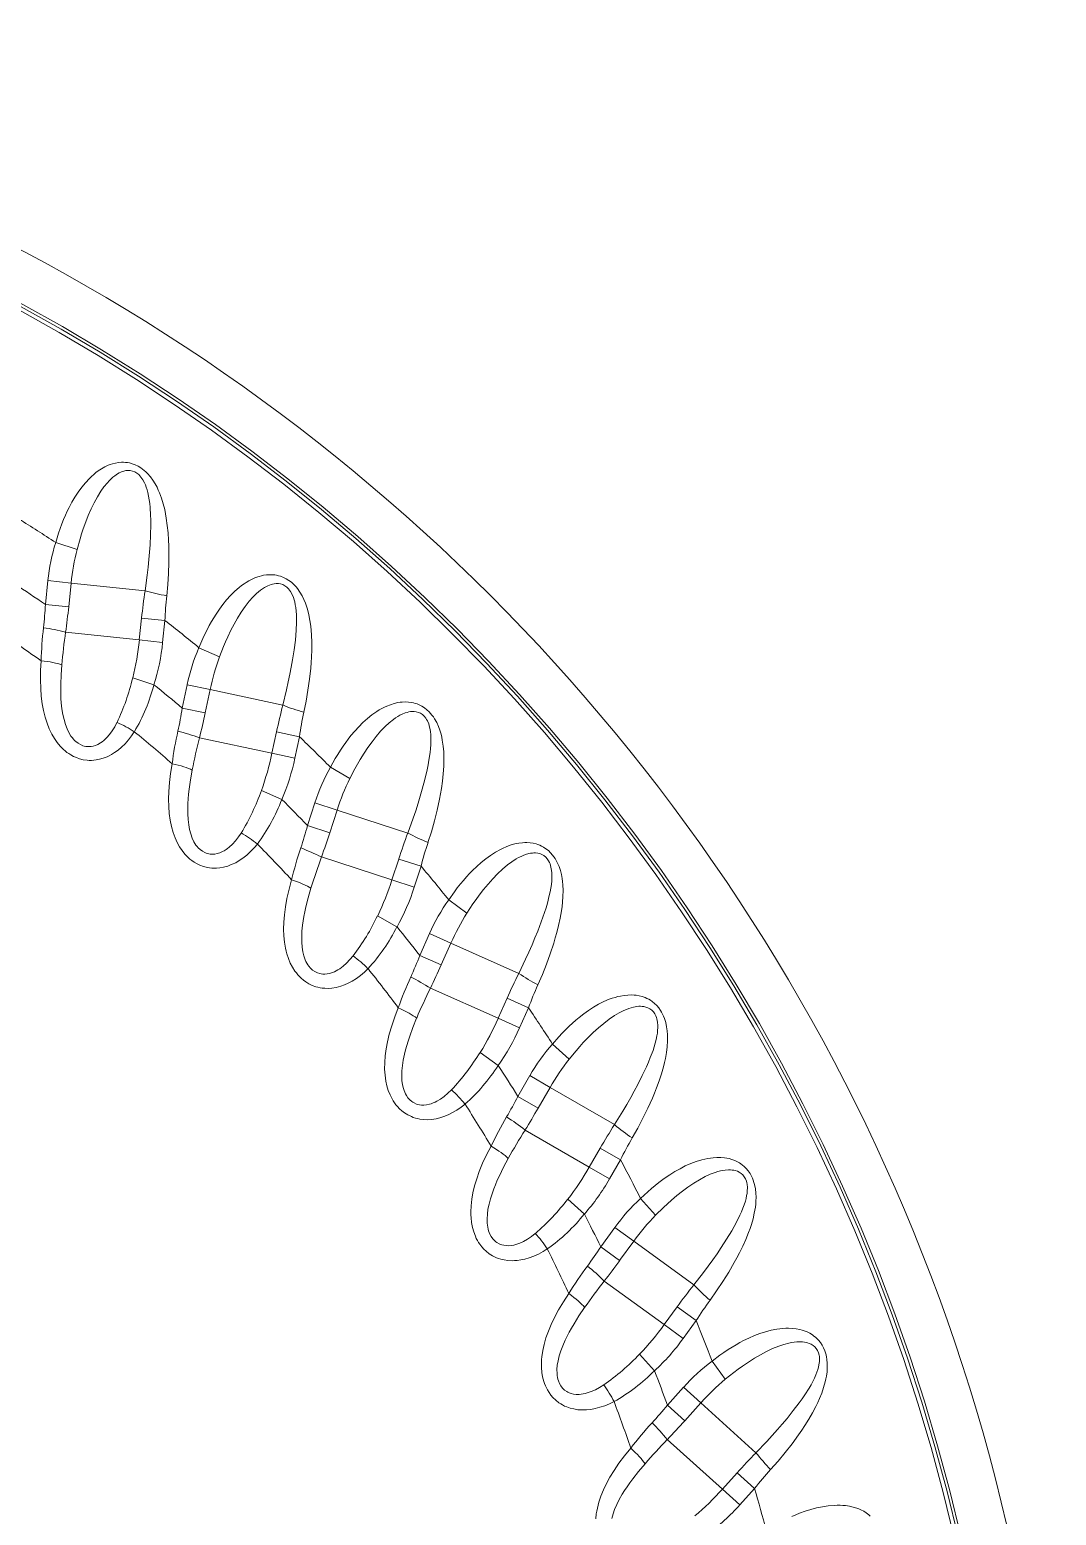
# Model space of a CAD drawing. Extents: x 407 to 920, y -71 to 445.
# Drawn here: x 822.27 to 840.23, y 187.31 to 213.3 of the extents above; entities that cross this region are included whole.
import ezdxf

# ---------------------------------------------------------------- set-up
doc = ezdxf.new("R2010")
doc.units = 0
doc.header["$LTSCALE"] = 7
doc.header["$MEASUREMENT"] = 0
doc.layers.add('8', color=250, linetype='CONTINUOUS', lineweight=15)

msp = doc.modelspace()

# ---------------------------------------------------------------- linework, layer by layer
at = {"layer": '8', "ltscale": 0.009814}
for p, q in [((822.727, 204.326), (823.1, 204.204)), ((825.233, 202.486), (825.592, 202.326)), ((827.533, 200.395), (827.873, 200.198)), ((829.602, 198.074), (829.92, 197.844)), ((831.417, 195.551), (831.709, 195.288)), ((832.958, 192.851), (833.221, 192.559))]:
    msp.add_line(p, q, dxfattribs=at)
at = {"layer": '8', "ltscale": 0.010462}
for p, q in [((822.546, 203.244), (822.59, 203.66)), ((822.954, 203.201), (822.998, 203.617)), ((825.341, 201.344), (825.428, 201.754)), ((827.131, 199.375), (827.261, 199.773)), ((829.096, 197.102), (829.266, 197.484)), ((831.167, 194.431), (831.376, 194.794)), ((832.261, 192.005), (832.507, 192.343)), ((833.427, 189.236), (833.707, 189.547)), ((833.731, 188.962), (834.011, 189.273))]:
    msp.add_line(p, q, dxfattribs=at)
at = {"layer": '8', "ltscale": 0.010249}
for p, q in [((822.59, 203.66), (822.998, 203.617)), ((822.546, 203.244), (822.954, 203.201)), ((824.637, 202.961), (824.23, 203.004)), ((824.597, 202.579), (824.189, 202.621)), ((825.027, 201.839), (825.428, 201.754)), ((824.94, 201.43), (825.341, 201.344)), ((826.99, 200.929), (826.589, 201.014)), ((826.91, 200.553), (826.509, 200.638)), ((827.261, 199.773), (827.65, 199.646)), ((827.131, 199.375), (827.521, 199.248)), ((829.118, 198.663), (828.728, 198.789)), ((828.999, 198.297), (828.609, 198.424)), ((829.266, 197.484), (829.64, 197.317)), ((830.997, 196.186), (830.623, 196.353)), ((830.841, 195.835), (830.466, 196.002)), ((831.021, 194.999), (831.376, 194.794)), ((830.812, 194.636), (831.167, 194.431)), ((832.507, 192.343), (832.838, 192.102)), ((832.261, 192.005), (832.592, 191.764)), ((833.93, 190.714), (833.598, 190.955)), ((833.427, 189.236), (833.731, 188.962)), ((834.952, 187.778), (834.647, 188.052)), ((834.695, 187.492), (834.39, 187.766))]:
    msp.add_line(p, q, dxfattribs=at)
at = {"layer": '8', "ltscale": 0.032487}
for p, q in [((824.29, 203.482), (822.998, 203.617)), ((826.699, 201.483), (825.428, 201.754)), ((828.886, 199.244), (827.65, 199.646)), ((830.828, 196.789), (829.64, 197.317)), ((832.501, 194.144), (831.376, 194.794))]:
    msp.add_line(p, q, dxfattribs=at)
at = {"layer": '8', "ltscale": 0.009608}
for p, q in [((824.23, 203.004), (824.189, 202.621)), ((826.99, 200.929), (826.91, 200.553)), ((828.728, 198.789), (828.609, 198.424)), ((829.118, 198.663), (828.999, 198.297)), ((832.252, 193.732), (832.06, 193.399)), ((833.93, 190.714), (833.704, 190.403))]:
    msp.add_line(p, q, dxfattribs=at)
at = {"layer": '8', "ltscale": 0.032425}
for p, q in [((824.189, 202.621), (822.9, 202.757)), ((828.609, 198.424), (827.376, 198.825)), ((830.466, 196.002), (829.281, 196.529)), ((832.06, 193.399), (830.937, 194.047)), ((833.373, 190.644), (832.323, 191.406)), ((834.39, 187.766), (833.426, 188.634))]:
    msp.add_line(p, q, dxfattribs=at)
at = {"layer": '8', "ltscale": 0.009607}
for p, q in [((824.637, 202.961), (824.597, 202.579)), ((826.589, 201.014), (826.509, 200.638)), ((830.623, 196.353), (830.466, 196.002)), ((830.997, 196.186), (830.841, 195.835)), ((832.607, 193.527), (832.415, 193.194)), ((833.598, 190.955), (833.373, 190.644)), ((834.647, 188.052), (834.39, 187.766)), ((834.952, 187.778), (834.695, 187.492))]:
    msp.add_line(p, q, dxfattribs=at)
at = {"layer": '8', "ltscale": 0.009748}
for p, q in [((824.446, 201.837), (824.075, 201.957)), ((826.682, 199.832), (826.326, 199.989)), ((828.697, 197.603), (828.359, 197.797)), ((830.468, 195.177), (830.152, 195.405)), ((831.975, 192.578), (831.685, 192.838)), ((833.203, 189.836), (832.941, 190.126))]:
    msp.add_line(p, q, dxfattribs=at)
at = {"layer": '8', "ltscale": 0.010461}
for p, q in [((824.94, 201.43), (825.027, 201.839)), ((827.521, 199.248), (827.65, 199.646)), ((829.47, 196.935), (829.64, 197.317)), ((830.812, 194.636), (831.021, 194.999)), ((832.592, 191.764), (832.838, 192.102))]:
    msp.add_line(p, q, dxfattribs=at)
at = {"layer": '8', "ltscale": 0.032426}
msp.add_line((826.509, 200.638), (825.241, 200.908), dxfattribs=at)
at = {"layer": '8', "ltscale": 0.01025}
for p, q in [((829.096, 197.102), (829.47, 196.935)), ((832.607, 193.527), (832.252, 193.732)), ((832.415, 193.194), (832.06, 193.399)), ((833.704, 190.403), (833.373, 190.644)), ((833.707, 189.547), (834.011, 189.273))]:
    msp.add_line(p, q, dxfattribs=at)
at = {"layer": '8', "ltscale": 0.032486}
for p, q in [((833.89, 191.339), (832.838, 192.102)), ((834.977, 188.403), (834.011, 189.273))]:
    msp.add_line(p, q, dxfattribs=at)
at = {"layer": '8', "ltscale": 0.009813}
msp.add_line((834.209, 190.005), (834.439, 189.687), dxfattribs=at)
at = {"layer": '8'}
for points in [[(824.67, 203.393), (824.688, 203.59), (824.701, 203.785), (824.708, 203.979), (824.708, 204.173), (824.706, 204.27), (824.702, 204.366), (824.693, 204.495), (824.679, 204.624), (824.661, 204.753), (824.648, 204.828), (824.633, 204.902), (824.608, 205.001), (824.579, 205.099), (824.543, 205.195), (824.522, 205.244), (824.499, 205.292), (824.465, 205.355), (824.427, 205.417), (824.383, 205.476), (824.333, 205.533), (824.304, 205.561), (824.275, 205.588), (824.245, 205.611), (824.214, 205.633), (824.167, 205.661), (824.118, 205.684), (824.067, 205.703), (824.016, 205.717), (823.981, 205.723), (823.947, 205.727), (823.912, 205.729), (823.878, 205.729), (823.824, 205.724), (823.771, 205.715), (823.719, 205.702), (823.682, 205.69), (823.645, 205.676), (823.584, 205.647), (823.526, 205.614), (823.47, 205.577), (823.431, 205.548), (823.394, 205.518), (823.354, 205.483), (823.316, 205.446), (823.247, 205.371), (823.181, 205.292), (823.121, 205.209), (823.064, 205.122), (823.011, 205.032), (822.962, 204.94), (822.929, 204.873), (822.898, 204.805), (822.866, 204.729), (822.835, 204.653), (822.805, 204.572), (822.777, 204.49), (822.727, 204.326)], [(824.29, 203.482), (824.327, 203.753), (824.343, 203.892), (824.357, 204.03), (824.368, 204.158), (824.378, 204.286), (824.386, 204.46), (824.39, 204.634), (824.389, 204.72), (824.387, 204.805), (824.378, 204.941), (824.371, 205.007), (824.363, 205.073), (824.351, 205.138), (824.337, 205.202), (824.324, 205.249), (824.31, 205.296), (824.295, 205.334), (824.279, 205.372), (824.251, 205.424), (824.217, 205.471), (824.199, 205.493), (824.179, 205.513), (824.146, 205.54), (824.11, 205.561), (824.071, 205.576), (824.032, 205.585), (823.993, 205.587), (823.955, 205.583), (823.917, 205.575), (823.892, 205.567), (823.867, 205.558), (823.838, 205.544), (823.809, 205.527), (823.759, 205.493), (823.726, 205.468), (823.695, 205.44), (823.662, 205.407), (823.63, 205.372), (823.571, 205.3), (823.517, 205.224), (823.455, 205.125), (823.398, 205.021), (823.345, 204.913), (823.296, 204.801), (823.251, 204.686), (823.209, 204.568), (823.179, 204.479), (823.152, 204.388), (823.1, 204.204)], [(827.067, 201.356), (827.107, 201.549), (827.14, 201.742), (827.167, 201.935), (827.187, 202.127), (827.195, 202.224), (827.201, 202.32), (827.206, 202.449), (827.206, 202.579), (827.201, 202.709), (827.196, 202.785), (827.188, 202.86), (827.175, 202.961), (827.155, 203.061), (827.13, 203.161), (827.114, 203.212), (827.097, 203.262), (827.069, 203.329), (827.037, 203.394), (827, 203.457), (826.956, 203.52), (826.931, 203.55), (826.904, 203.579), (826.877, 203.606), (826.849, 203.631), (826.805, 203.663), (826.758, 203.692), (826.71, 203.716), (826.66, 203.735), (826.627, 203.745), (826.592, 203.752), (826.558, 203.758), (826.524, 203.761), (826.47, 203.763), (826.417, 203.759), (826.364, 203.752), (826.325, 203.743), (826.287, 203.733), (826.224, 203.711), (826.162, 203.684), (826.103, 203.653), (826.061, 203.629), (826.021, 203.602), (825.978, 203.571), (825.936, 203.539), (825.859, 203.472), (825.786, 203.4), (825.717, 203.323), (825.651, 203.243), (825.59, 203.159), (825.531, 203.073), (825.491, 203.009), (825.453, 202.945), (825.413, 202.873), (825.375, 202.8), (825.337, 202.723), (825.3, 202.645), (825.233, 202.486)], [(826.699, 201.483), (826.765, 201.749), (826.795, 201.886), (826.824, 202.021), (826.848, 202.148), (826.87, 202.274), (826.897, 202.447), (826.919, 202.619), (826.928, 202.704), (826.934, 202.79), (826.94, 202.925), (826.94, 202.992), (826.938, 203.059), (826.933, 203.124), (826.926, 203.189), (826.918, 203.238), (826.908, 203.286), (826.898, 203.325), (826.885, 203.364), (826.863, 203.419), (826.835, 203.47), (826.819, 203.493), (826.801, 203.515), (826.771, 203.545), (826.737, 203.57), (826.701, 203.589), (826.662, 203.602), (826.624, 203.608), (826.586, 203.609), (826.547, 203.605), (826.521, 203.599), (826.495, 203.592), (826.465, 203.581), (826.435, 203.568), (826.381, 203.54), (826.346, 203.517), (826.312, 203.493), (826.276, 203.464), (826.24, 203.432), (826.175, 203.367), (826.112, 203.297), (826.041, 203.205), (825.973, 203.107), (825.909, 203.005), (825.849, 202.899), (825.792, 202.79), (825.738, 202.677), (825.699, 202.591), (825.662, 202.504), (825.592, 202.326)], [(824.102, 201.016), (824.053, 200.944), (823.998, 200.873), (823.939, 200.806), (823.877, 200.745), (823.817, 200.694), (823.758, 200.652), (823.703, 200.617), (823.663, 200.596), (823.626, 200.578), (823.556, 200.551), (823.492, 200.533), (823.433, 200.522), (823.392, 200.517), (823.352, 200.514), (823.314, 200.514), (823.277, 200.517), (823.207, 200.526), (823.142, 200.543), (823.088, 200.562), (823.038, 200.584), (822.99, 200.61), (822.956, 200.632), (822.924, 200.655), (822.892, 200.68), (822.861, 200.707), (822.804, 200.764), (822.752, 200.828), (822.704, 200.897), (822.66, 200.972), (822.637, 201.017), (822.615, 201.065), (822.576, 201.164), (822.542, 201.271), (822.514, 201.385), (822.491, 201.506), (822.475, 201.635), (822.464, 201.77), (822.459, 201.924), (822.462, 202.086), (822.472, 202.257)], [(823.799, 201.178), (823.76, 201.104), (823.715, 201.032), (823.667, 200.966), (823.619, 200.912), (823.593, 200.886), (823.567, 200.863), (823.538, 200.84), (823.51, 200.821), (823.464, 200.794), (823.421, 200.776), (823.382, 200.764), (823.346, 200.758), (823.321, 200.755), (823.297, 200.755), (823.251, 200.759), (823.226, 200.764), (823.202, 200.771), (823.158, 200.79), (823.118, 200.814), (823.08, 200.843), (823.057, 200.864), (823.036, 200.887), (823.014, 200.913), (822.994, 200.941), (822.958, 201.001), (822.925, 201.069), (822.896, 201.145), (822.872, 201.227), (822.852, 201.317), (822.836, 201.415), (822.825, 201.521), (822.819, 201.596), (822.816, 201.674), (822.814, 201.758), (822.814, 201.845), (822.82, 202.009), (822.833, 202.185)], [(829.239, 199.079), (829.299, 199.267), (829.352, 199.456), (829.399, 199.644), (829.439, 199.834), (829.457, 199.929), (829.473, 200.024), (829.491, 200.152), (829.505, 200.281), (829.514, 200.411), (829.517, 200.486), (829.517, 200.562), (829.514, 200.664), (829.505, 200.766), (829.49, 200.868), (829.48, 200.92), (829.468, 200.972), (829.447, 201.041), (829.422, 201.109), (829.392, 201.176), (829.355, 201.242), (829.333, 201.275), (829.309, 201.307), (829.285, 201.337), (829.259, 201.364), (829.219, 201.401), (829.176, 201.435), (829.131, 201.463), (829.083, 201.487), (829.051, 201.501), (829.017, 201.512), (828.984, 201.521), (828.95, 201.528), (828.897, 201.535), (828.843, 201.537), (828.79, 201.535), (828.751, 201.531), (828.712, 201.525), (828.646, 201.51), (828.583, 201.489), (828.52, 201.465), (828.476, 201.444), (828.433, 201.422), (828.387, 201.396), (828.342, 201.368), (828.259, 201.31), (828.179, 201.246), (828.102, 201.177), (828.028, 201.104), (827.958, 201.027), (827.891, 200.947), (827.845, 200.888), (827.8, 200.828), (827.753, 200.761), (827.707, 200.692), (827.661, 200.619), (827.617, 200.545), (827.533, 200.395)], [(828.886, 199.244), (828.979, 199.502), (829.024, 199.634), (829.066, 199.766), (829.104, 199.89), (829.139, 200.012), (829.184, 200.182), (829.224, 200.351), (829.241, 200.435), (829.256, 200.519), (829.276, 200.653), (829.283, 200.72), (829.288, 200.786), (829.291, 200.852), (829.29, 200.917), (829.288, 200.966), (829.283, 201.015), (829.277, 201.055), (829.268, 201.096), (829.252, 201.152), (829.229, 201.206), (829.216, 201.231), (829.2, 201.254), (829.173, 201.287), (829.143, 201.316), (829.108, 201.338), (829.071, 201.355), (829.034, 201.365), (828.996, 201.37), (828.957, 201.37), (828.931, 201.367), (828.904, 201.363), (828.873, 201.355), (828.841, 201.345), (828.785, 201.323), (828.748, 201.304), (828.712, 201.283), (828.672, 201.258), (828.634, 201.231), (828.562, 201.173), (828.492, 201.109), (828.411, 201.025), (828.334, 200.935), (828.26, 200.84), (828.189, 200.741), (828.12, 200.638), (828.055, 200.532), (828.008, 200.451), (827.961, 200.368), (827.873, 200.198)], [(826.254, 199.051), (826.198, 198.984), (826.136, 198.919), (826.07, 198.859), (826.003, 198.805), (825.937, 198.761), (825.875, 198.725), (825.816, 198.696), (825.774, 198.679), (825.735, 198.665), (825.663, 198.646), (825.598, 198.634), (825.538, 198.629), (825.496, 198.629), (825.456, 198.631), (825.418, 198.635), (825.382, 198.64), (825.314, 198.658), (825.25, 198.681), (825.199, 198.705), (825.151, 198.733), (825.106, 198.764), (825.075, 198.789), (825.045, 198.815), (825.016, 198.843), (824.988, 198.873), (824.938, 198.936), (824.893, 199.005), (824.852, 199.079), (824.816, 199.158), (824.798, 199.205), (824.781, 199.255), (824.752, 199.358), (824.73, 199.468), (824.714, 199.584), (824.704, 199.707), (824.701, 199.836), (824.704, 199.972), (824.716, 200.126), (824.735, 200.287), (824.763, 200.455)], [(825.971, 199.244), (825.924, 199.175), (825.871, 199.107), (825.817, 199.047), (825.764, 198.998), (825.734, 198.974), (825.706, 198.954), (825.675, 198.935), (825.645, 198.919), (825.597, 198.897), (825.552, 198.884), (825.512, 198.876), (825.476, 198.873), (825.45, 198.873), (825.426, 198.875), (825.381, 198.885), (825.357, 198.892), (825.334, 198.902), (825.292, 198.925), (825.254, 198.953), (825.22, 198.985), (825.2, 199.009), (825.181, 199.034), (825.162, 199.062), (825.145, 199.092), (825.115, 199.156), (825.09, 199.227), (825.069, 199.305), (825.054, 199.389), (825.043, 199.481), (825.038, 199.58), (825.037, 199.686), (825.039, 199.761), (825.044, 199.84), (825.051, 199.923), (825.061, 200.01), (825.084, 200.172), (825.115, 200.346)], [(831.161, 196.587), (831.24, 196.768), (831.312, 196.95), (831.379, 197.133), (831.439, 197.317), (831.467, 197.41), (831.492, 197.503), (831.524, 197.628), (831.551, 197.755), (831.574, 197.883), (831.584, 197.958), (831.592, 198.034), (831.6, 198.135), (831.602, 198.237), (831.598, 198.34), (831.593, 198.393), (831.586, 198.446), (831.573, 198.517), (831.556, 198.587), (831.533, 198.657), (831.502, 198.727), (831.484, 198.762), (831.464, 198.796), (831.443, 198.828), (831.42, 198.858), (831.384, 198.899), (831.345, 198.937), (831.302, 198.97), (831.258, 198.999), (831.227, 199.016), (831.195, 199.03), (831.163, 199.043), (831.13, 199.053), (831.077, 199.066), (831.024, 199.074), (830.971, 199.077), (830.932, 199.077), (830.892, 199.075), (830.826, 199.067), (830.76, 199.053), (830.695, 199.035), (830.65, 199.02), (830.605, 199.002), (830.556, 198.981), (830.509, 198.958), (830.419, 198.909), (830.333, 198.853), (830.249, 198.793), (830.169, 198.728), (830.091, 198.659), (830.016, 198.586), (829.963, 198.533), (829.913, 198.478), (829.858, 198.416), (829.806, 198.352), (829.752, 198.284), (829.701, 198.215), (829.602, 198.074)], [(830.828, 196.789), (830.947, 197.035), (831.005, 197.162), (831.061, 197.289), (831.111, 197.408), (831.159, 197.526), (831.222, 197.69), (831.279, 197.854), (831.305, 197.936), (831.329, 198.018), (831.362, 198.149), (831.377, 198.215), (831.388, 198.28), (831.398, 198.345), (831.404, 198.41), (831.407, 198.459), (831.407, 198.508), (831.405, 198.549), (831.401, 198.59), (831.39, 198.648), (831.374, 198.704), (831.363, 198.73), (831.35, 198.755), (831.327, 198.791), (831.299, 198.822), (831.267, 198.848), (831.232, 198.869), (831.196, 198.883), (831.159, 198.891), (831.12, 198.895), (831.093, 198.896), (831.067, 198.894), (831.034, 198.89), (831.002, 198.883), (830.944, 198.866), (830.905, 198.852), (830.867, 198.835), (830.825, 198.814), (830.784, 198.791), (830.706, 198.741), (830.63, 198.685), (830.541, 198.61), (830.455, 198.528), (830.371, 198.442), (830.29, 198.35), (830.212, 198.255), (830.135, 198.157), (830.08, 198.081), (830.025, 198.003), (829.92, 197.844)], [(828.19, 196.872), (828.127, 196.811), (828.059, 196.753), (827.987, 196.7), (827.914, 196.654), (827.844, 196.616), (827.778, 196.587), (827.716, 196.565), (827.673, 196.552), (827.633, 196.542), (827.56, 196.531), (827.493, 196.526), (827.433, 196.527), (827.391, 196.531), (827.352, 196.537), (827.315, 196.545), (827.279, 196.555), (827.213, 196.579), (827.152, 196.608), (827.104, 196.638), (827.059, 196.671), (827.018, 196.706), (826.989, 196.734), (826.963, 196.763), (826.937, 196.795), (826.912, 196.827), (826.869, 196.895), (826.831, 196.968), (826.798, 197.046), (826.771, 197.128), (826.757, 197.177), (826.746, 197.228), (826.728, 197.334), (826.717, 197.446), (826.713, 197.563), (826.717, 197.686), (826.727, 197.815), (826.744, 197.95), (826.772, 198.101), (826.808, 198.259), (826.853, 198.424)], [(827.928, 197.093), (827.874, 197.029), (827.815, 196.968), (827.754, 196.913), (827.696, 196.87), (827.665, 196.85), (827.635, 196.833), (827.601, 196.816), (827.57, 196.804), (827.519, 196.788), (827.474, 196.779), (827.434, 196.775), (827.397, 196.776), (827.372, 196.779), (827.348, 196.784), (827.304, 196.797), (827.281, 196.808), (827.259, 196.819), (827.22, 196.847), (827.185, 196.879), (827.154, 196.914), (827.137, 196.94), (827.12, 196.967), (827.105, 196.997), (827.091, 197.028), (827.067, 197.095), (827.05, 197.168), (827.038, 197.248), (827.031, 197.334), (827.03, 197.426), (827.035, 197.525), (827.045, 197.631), (827.056, 197.705), (827.069, 197.783), (827.084, 197.865), (827.103, 197.95), (827.143, 198.109), (827.192, 198.279)], [(832.812, 193.909), (832.909, 194.08), (833, 194.254), (833.086, 194.429), (833.165, 194.605), (833.202, 194.695), (833.237, 194.785), (833.282, 194.906), (833.322, 195.029), (833.358, 195.154), (833.376, 195.228), (833.392, 195.302), (833.41, 195.402), (833.423, 195.504), (833.43, 195.607), (833.43, 195.659), (833.429, 195.713), (833.424, 195.785), (833.413, 195.856), (833.398, 195.928), (833.375, 196.001), (833.361, 196.038), (833.344, 196.074), (833.326, 196.108), (833.307, 196.14), (833.275, 196.185), (833.24, 196.226), (833.202, 196.264), (833.16, 196.297), (833.131, 196.317), (833.101, 196.335), (833.07, 196.351), (833.039, 196.364), (832.988, 196.382), (832.936, 196.396), (832.884, 196.405), (832.844, 196.409), (832.805, 196.411), (832.738, 196.41), (832.671, 196.403), (832.605, 196.392), (832.558, 196.381), (832.511, 196.369), (832.461, 196.353), (832.411, 196.335), (832.317, 196.295), (832.225, 196.249), (832.136, 196.197), (832.049, 196.141), (831.964, 196.081), (831.882, 196.016), (831.824, 195.969), (831.768, 195.919), (831.708, 195.863), (831.649, 195.805), (831.589, 195.744), (831.53, 195.681), (831.417, 195.551)], [(832.501, 194.144), (832.646, 194.376), (832.717, 194.497), (832.786, 194.617), (832.848, 194.73), (832.909, 194.843), (832.988, 194.999), (833.061, 195.156), (833.096, 195.235), (833.128, 195.314), (833.176, 195.441), (833.196, 195.504), (833.215, 195.568), (833.231, 195.632), (833.244, 195.696), (833.252, 195.745), (833.257, 195.793), (833.26, 195.834), (833.26, 195.875), (833.255, 195.934), (833.245, 195.991), (833.237, 196.019), (833.226, 196.045), (833.207, 196.083), (833.183, 196.117), (833.154, 196.146), (833.121, 196.17), (833.087, 196.188), (833.05, 196.2), (833.013, 196.208), (832.986, 196.211), (832.959, 196.212), (832.927, 196.212), (832.894, 196.209), (832.834, 196.198), (832.794, 196.187), (832.755, 196.175), (832.711, 196.158), (832.667, 196.139), (832.585, 196.098), (832.504, 196.05), (832.407, 195.985), (832.313, 195.913), (832.22, 195.835), (832.13, 195.753), (832.042, 195.667), (831.956, 195.577), (831.893, 195.507), (831.83, 195.435), (831.709, 195.288)], [(829.887, 194.502), (829.818, 194.449), (829.744, 194.398), (829.667, 194.352), (829.59, 194.314), (829.516, 194.284), (829.447, 194.262), (829.384, 194.246), (829.34, 194.238), (829.299, 194.233), (829.224, 194.229), (829.158, 194.231), (829.098, 194.238), (829.057, 194.247), (829.019, 194.257), (828.982, 194.269), (828.948, 194.282), (828.885, 194.313), (828.827, 194.349), (828.782, 194.383), (828.741, 194.42), (828.704, 194.46), (828.679, 194.491), (828.655, 194.522), (828.632, 194.556), (828.611, 194.591), (828.575, 194.664), (828.545, 194.74), (828.521, 194.821), (828.502, 194.905), (828.494, 194.956), (828.488, 195.008), (828.481, 195.115), (828.482, 195.227), (828.491, 195.344), (828.507, 195.466), (828.53, 195.593), (828.562, 195.726), (828.605, 195.873), (828.657, 196.027), (828.72, 196.186)], [(829.649, 194.75), (829.589, 194.692), (829.524, 194.637), (829.458, 194.589), (829.396, 194.552), (829.362, 194.535), (829.331, 194.522), (829.296, 194.509), (829.263, 194.499), (829.211, 194.488), (829.165, 194.484), (829.125, 194.485), (829.088, 194.49), (829.064, 194.495), (829.04, 194.503), (828.998, 194.521), (828.976, 194.533), (828.956, 194.547), (828.919, 194.578), (828.888, 194.614), (828.862, 194.653), (828.846, 194.68), (828.833, 194.709), (828.821, 194.74), (828.81, 194.773), (828.794, 194.841), (828.784, 194.916), (828.78, 194.997), (828.783, 195.082), (828.791, 195.174), (828.806, 195.272), (828.828, 195.377), (828.846, 195.45), (828.867, 195.525), (828.891, 195.605), (828.919, 195.688), (828.975, 195.842), (829.041, 196.006)], [(831.327, 191.968), (831.253, 191.922), (831.174, 191.879), (831.092, 191.842), (831.012, 191.812), (830.935, 191.79), (830.865, 191.775), (830.8, 191.766), (830.755, 191.763), (830.714, 191.762), (830.639, 191.765), (830.574, 191.775), (830.515, 191.788), (830.475, 191.801), (830.438, 191.815), (830.403, 191.83), (830.37, 191.847), (830.311, 191.885), (830.257, 191.926), (830.216, 191.965), (830.179, 192.007), (830.146, 192.05), (830.124, 192.083), (830.104, 192.117), (830.085, 192.153), (830.068, 192.19), (830.039, 192.266), (830.017, 192.345), (830.002, 192.428), (829.992, 192.514), (829.989, 192.565), (829.989, 192.617), (829.993, 192.724), (830.006, 192.836), (830.026, 192.951), (830.055, 193.071), (830.092, 193.195), (830.137, 193.323), (830.195, 193.466), (830.263, 193.613), (830.342, 193.765)], [(831.116, 192.239), (831.05, 192.188), (830.98, 192.14), (830.909, 192.099), (830.844, 192.069), (830.809, 192.056), (830.776, 192.046), (830.74, 192.036), (830.707, 192.03), (830.654, 192.025), (830.607, 192.026), (830.567, 192.031), (830.532, 192.039), (830.507, 192.047), (830.485, 192.057), (830.445, 192.08), (830.424, 192.094), (830.406, 192.11), (830.373, 192.145), (830.345, 192.184), (830.323, 192.225), (830.311, 192.254), (830.3, 192.284), (830.291, 192.316), (830.284, 192.35), (830.275, 192.42), (830.273, 192.495), (830.278, 192.576), (830.289, 192.661), (830.308, 192.751), (830.333, 192.847), (830.365, 192.949), (830.391, 193.019), (830.419, 193.092), (830.452, 193.169), (830.488, 193.249), (830.56, 193.396), (830.643, 193.552)], [(834.174, 191.072), (834.289, 191.233), (834.397, 191.396), (834.5, 191.561), (834.598, 191.728), (834.644, 191.813), (834.689, 191.899), (834.745, 192.015), (834.798, 192.133), (834.847, 192.254), (834.873, 192.325), (834.897, 192.397), (834.925, 192.495), (834.948, 192.594), (834.966, 192.696), (834.972, 192.749), (834.976, 192.802), (834.978, 192.874), (834.976, 192.946), (834.968, 193.019), (834.953, 193.094), (834.942, 193.132), (834.929, 193.17), (834.915, 193.205), (834.899, 193.239), (834.873, 193.287), (834.842, 193.332), (834.808, 193.374), (834.77, 193.411), (834.743, 193.434), (834.715, 193.455), (834.686, 193.474), (834.656, 193.491), (834.607, 193.514), (834.557, 193.533), (834.506, 193.547), (834.467, 193.555), (834.428, 193.561), (834.362, 193.567), (834.294, 193.568), (834.227, 193.563), (834.18, 193.558), (834.132, 193.55), (834.08, 193.539), (834.029, 193.527), (833.931, 193.497), (833.835, 193.461), (833.741, 193.419), (833.648, 193.372), (833.558, 193.321), (833.469, 193.266), (833.407, 193.224), (833.346, 193.181), (833.28, 193.131), (833.215, 193.08), (833.149, 193.025), (833.084, 192.968), (832.958, 192.851)], [(833.89, 191.339), (834.058, 191.555), (834.141, 191.667), (834.222, 191.779), (834.296, 191.885), (834.368, 191.991), (834.463, 192.138), (834.552, 192.286), (834.595, 192.361), (834.636, 192.436), (834.696, 192.558), (834.723, 192.619), (834.748, 192.68), (834.771, 192.742), (834.791, 192.804), (834.803, 192.852), (834.814, 192.9), (834.82, 192.94), (834.825, 192.981), (834.827, 193.04), (834.822, 193.098), (834.817, 193.126), (834.809, 193.153), (834.794, 193.193), (834.773, 193.229), (834.748, 193.262), (834.718, 193.289), (834.685, 193.31), (834.651, 193.326), (834.614, 193.338), (834.588, 193.344), (834.561, 193.348), (834.529, 193.35), (834.496, 193.351), (834.436, 193.346), (834.395, 193.34), (834.354, 193.332), (834.308, 193.32), (834.263, 193.306), (834.177, 193.273), (834.091, 193.234), (833.988, 193.179), (833.887, 193.118), (833.787, 193.05), (833.689, 192.978), (833.592, 192.901), (833.497, 192.82), (833.427, 192.758), (833.357, 192.693), (833.221, 192.559)], [(832.494, 189.297), (832.416, 189.259), (832.333, 189.225), (832.248, 189.197), (832.164, 189.175), (832.086, 189.161), (832.014, 189.154), (831.949, 189.152), (831.904, 189.153), (831.863, 189.156), (831.789, 189.168), (831.725, 189.184), (831.668, 189.203), (831.629, 189.22), (831.594, 189.238), (831.561, 189.257), (831.53, 189.277), (831.475, 189.32), (831.426, 189.368), (831.389, 189.411), (831.357, 189.456), (831.328, 189.502), (831.31, 189.537), (831.293, 189.573), (831.278, 189.611), (831.265, 189.65), (831.245, 189.728), (831.231, 189.809), (831.224, 189.893), (831.224, 189.98), (831.226, 190.031), (831.231, 190.083), (831.247, 190.189), (831.271, 190.298), (831.303, 190.411), (831.345, 190.527), (831.394, 190.647), (831.453, 190.769), (831.525, 190.905), (831.608, 191.044), (831.703, 191.187)], [(832.313, 189.589), (832.242, 189.545), (832.167, 189.504), (832.093, 189.472), (832.024, 189.448), (831.988, 189.439), (831.954, 189.432), (831.917, 189.427), (831.884, 189.424), (831.831, 189.424), (831.785, 189.43), (831.745, 189.439), (831.711, 189.451), (831.687, 189.462), (831.666, 189.474), (831.629, 189.5), (831.61, 189.517), (831.593, 189.535), (831.564, 189.573), (831.541, 189.614), (831.523, 189.658), (831.513, 189.688), (831.506, 189.718), (831.501, 189.752), (831.497, 189.786), (831.496, 189.856), (831.501, 189.932), (831.514, 190.011), (831.535, 190.095), (831.562, 190.183), (831.597, 190.275), (831.64, 190.373), (831.673, 190.441), (831.709, 190.51), (831.75, 190.583), (831.794, 190.659), (831.88, 190.798), (831.98, 190.944)], [(835.232, 188.109), (835.363, 188.257), (835.488, 188.407), (835.608, 188.56), (835.722, 188.717), (835.777, 188.796), (835.83, 188.877), (835.899, 188.987), (835.964, 189.099), (836.025, 189.214), (836.058, 189.282), (836.089, 189.351), (836.127, 189.445), (836.161, 189.542), (836.189, 189.641), (836.201, 189.693), (836.211, 189.745), (836.22, 189.816), (836.225, 189.889), (836.225, 189.962), (836.218, 190.038), (836.211, 190.077), (836.203, 190.116), (836.192, 190.153), (836.18, 190.188), (836.159, 190.239), (836.133, 190.287), (836.103, 190.331), (836.069, 190.373), (836.045, 190.398), (836.019, 190.422), (835.992, 190.444), (835.964, 190.464), (835.918, 190.492), (835.87, 190.516), (835.821, 190.535), (835.783, 190.548), (835.745, 190.558), (835.679, 190.57), (835.613, 190.578), (835.545, 190.581), (835.497, 190.58), (835.449, 190.577), (835.397, 190.572), (835.344, 190.565), (835.244, 190.546), (835.144, 190.52), (835.046, 190.488), (834.949, 190.451), (834.854, 190.409), (834.76, 190.364), (834.694, 190.329), (834.629, 190.292), (834.558, 190.25), (834.488, 190.206), (834.417, 190.158), (834.346, 190.108), (834.209, 190.005)], [(834.977, 188.403), (835.167, 188.601), (835.261, 188.704), (835.354, 188.807), (835.438, 188.904), (835.521, 189.002), (835.63, 189.139), (835.735, 189.277), (835.785, 189.347), (835.834, 189.417), (835.906, 189.532), (835.94, 189.59), (835.971, 189.648), (836, 189.707), (836.026, 189.767), (836.044, 189.813), (836.059, 189.86), (836.07, 189.899), (836.079, 189.939), (836.087, 189.998), (836.088, 190.056), (836.086, 190.084), (836.081, 190.112), (836.07, 190.153), (836.054, 190.192), (836.031, 190.226), (836.004, 190.256), (835.975, 190.281), (835.942, 190.301), (835.906, 190.316), (835.881, 190.325), (835.855, 190.332), (835.823, 190.337), (835.79, 190.341), (835.73, 190.343), (835.689, 190.341), (835.647, 190.337), (835.601, 190.33), (835.554, 190.321), (835.465, 190.297), (835.375, 190.267), (835.268, 190.224), (835.16, 190.173), (835.054, 190.116), (834.949, 190.055), (834.844, 189.988), (834.741, 189.918), (834.665, 189.863), (834.589, 189.806), (834.439, 189.687)], [(832.175, 187.245), (832.184, 187.331), (832.192, 187.381), (832.202, 187.432), (832.228, 187.536), (832.264, 187.643), (832.308, 187.751), (832.361, 187.863), (832.423, 187.976), (832.494, 188.092), (832.58, 188.219), (832.678, 188.349), (832.786, 188.481)], [(832.455, 187.254), (832.476, 187.332), (832.505, 187.412), (832.542, 187.497), (832.586, 187.586), (832.639, 187.678), (832.679, 187.742), (832.722, 187.808), (832.77, 187.876), (832.821, 187.947), (832.922, 188.076), (833.036, 188.211)], [(836.975, 187.294), (836.949, 187.317), (836.906, 187.349), (836.861, 187.378), (836.814, 187.403), (836.778, 187.419), (836.741, 187.433), (836.677, 187.452), (836.611, 187.467), (836.545, 187.477), (836.497, 187.481), (836.449, 187.483), (836.396, 187.484), (836.343, 187.482), (836.241, 187.473), (836.139, 187.458), (836.038, 187.436), (835.938, 187.41), (835.839, 187.379), (835.741, 187.343), (835.672, 187.315), (835.603, 187.286)]]:
    msp.add_lwpolyline(points, dxfattribs=at)
for radius in [33.8, 32.975, 32.925, 32.857]:
    msp.add_circle((806.431, 179.497), radius, dxfattribs=at)
for centre, radius, start, end in [((806.431, 179.497), 29.699, 56.721, 58.1905), ((825.862, 203.334), 3.288, 162.4557, 174.3125), ((827.036, 203.215), 4.059, 165.8928, 174.3097), ((806.431, 179.497), 28.699, 55.8384, 57.1174), ((815.387, 203.632), 7.17, 353.634, 356.9004), ((835.802, 201.789), 11.636, 171.6351, 174.0078), ((825.175, 206.458), 3.105, 253.441, 260.6382), ((830.52, 202.741), 5.886, 173.6403, 177.8616), ((809.59, 204.606), 13.438, 352.0912, 353.9999), ((806.431, 179.497), 27.845, 54.8242, 56.6076), ((829.501, 202.057), 7.032, 173.6321, 178.37), ((821.919, 198.941), 3.94, 75.5932, 81.3455), ((833.994, 201.176), 11.206, 171.8878, 174.831), ((806.431, 179.497), 29.699, 50.721, 52.1905), ((819.47, 203.09), 4.743, 346.1694, 354.3244), ((820.896, 202.945), 3.719, 342.672, 354.3495), ((828.247, 201.173), 3.288, 156.4556, 168.3125), ((829.403, 200.931), 4.058, 159.8928, 168.3097), ((820.163, 202.896), 4.022, 334.7087, 346.4902), ((821.373, 202.635), 3.174, 329.3212, 345.4463), ((806.431, 179.497), 28.699, 49.8384, 51.1174), ((817.861, 202.563), 7.17, 347.634, 350.9004), ((837.973, 198.596), 11.637, 165.6352, 168.0076), ((827.89, 204.351), 3.105, 247.441, 254.6382), ((823.048, 199.424), 1.909, 56.4884, 66.8102), ((812.197, 204.138), 13.438, 346.0912, 347.9999), ((832.817, 200.096), 5.886, 167.6403, 171.8616), ((806.431, 179.497), 27.845, 48.8242, 50.6076), ((831.733, 199.522), 7.032, 167.6321, 172.37), ((823.867, 197.216), 3.94, 69.5932, 75.3455), ((836.109, 198.176), 11.206, 165.8879, 168.831), ((806.431, 179.497), 29.699, 44.721, 46.1905), ((821.865, 201.598), 4.742, 340.1692, 348.3247), ((823.268, 201.304), 3.719, 336.6718, 348.3498), ((830.394, 198.773), 3.288, 150.4556, 162.3125), ((831.517, 198.413), 4.058, 153.8927, 162.3097), ((822.534, 201.333), 4.022, 328.7087, 340.4902), ((823.709, 200.946), 3.174, 323.3212, 339.4463), ((806.431, 179.497), 28.699, 43.8384, 45.1174), ((820.209, 201.242), 7.17, 341.634, 344.9004), ((825.04, 197.578), 1.909, 50.4884, 60.8102), ((814.741, 203.4), 13.438, 340.0912, 341.9999), ((839.796, 195.195), 11.637, 159.6352, 162.0076), ((830.371, 201.971), 3.105, 241.441, 248.6382), ((834.826, 197.225), 5.886, 161.6403, 165.8616), ((806.431, 179.497), 27.845, 42.8242, 44.6076), ((833.687, 196.767), 7.032, 161.6321, 166.37), ((825.624, 195.296), 3.94, 63.5932, 69.3455), ((837.899, 194.971), 11.206, 159.8878, 162.831), ((806.431, 179.497), 29.699, 38.721, 40.1905), ((824.091, 199.864), 4.742, 334.1691, 342.3248), ((825.455, 199.425), 3.719, 330.6717, 342.3498), ((832.277, 196.163), 3.288, 144.4555, 156.3125), ((824.728, 199.53), 4.022, 322.7087, 334.4901), ((833.357, 195.687), 4.058, 147.8927, 156.3097), ((825.857, 199.023), 3.174, 317.3212, 333.4463), ((806.431, 179.497), 28.699, 37.8384, 39.1174), ((826.828, 195.533), 1.909, 44.4884, 54.8102), ((822.407, 199.683), 7.17, 335.634, 338.9004), ((806.431, 179.497), 27.845, 36.8242, 38.6076), ((817.194, 202.401), 13.438, 334.0912, 335.9999), ((841.253, 191.621), 11.636, 153.6351, 156.0078), ((832.589, 199.346), 3.105, 235.441, 242.6382), ((835.343, 193.824), 7.032, 155.6321, 160.37), ((827.17, 193.203), 3.94, 57.5932, 63.3455), ((839.344, 191.597), 11.206, 153.8879, 156.831), ((836.524, 194.159), 5.886, 155.6403, 159.8616), ((826.123, 197.906), 4.743, 328.1694, 336.3245), ((806.431, 179.497), 29.699, 32.7211, 34.1905), ((827.434, 197.327), 3.719, 324.672, 336.3495), ((833.878, 193.37), 3.288, 138.4557, 150.3125), ((826.722, 197.508), 4.022, 316.7087, 328.4902), ((827.791, 196.885), 3.174, 311.3212, 327.4463), ((806.431, 179.497), 28.699, 31.8384, 33.1174), ((834.902, 192.783), 4.058, 141.8927, 150.3097), ((828.392, 193.313), 1.909, 38.4884, 48.8102), ((806.431, 179.497), 27.845, 30.8242, 32.6076), ((824.429, 197.902), 7.17, 329.634, 332.9004), ((819.529, 201.15), 13.438, 328.0912, 329.9999), ((836.682, 190.723), 7.032, 149.6321, 154.37), ((828.489, 190.96), 3.94, 51.5932, 57.3455), ((842.331, 187.914), 11.637, 147.6352, 150.0076), ((834.52, 196.503), 3.105, 229.441, 236.6382), ((840.428, 188.09), 11.206, 147.8878, 150.831), ((837.891, 190.934), 5.886, 149.6403, 153.8616), ((827.939, 195.747), 4.743, 322.1694, 330.3245), ((806.431, 179.497), 29.699, 26.7211, 28.1905), ((829.183, 195.034), 3.719, 318.6721, 330.3496), ((828.494, 195.288), 4.022, 310.7087, 322.4901), ((835.178, 190.425), 3.288, 132.4557, 144.3125), ((829.492, 194.557), 3.174, 305.3212, 321.4463), ((806.431, 179.497), 28.699, 25.8384, 27.1174), ((836.135, 189.735), 4.058, 135.8928, 144.3097), ((829.716, 190.942), 1.909, 32.4884, 42.8102), ((806.431, 179.497), 27.845, 24.8242, 26.6076), ((826.255, 195.92), 7.17, 323.634, 326.9004), ((837.69, 187.499), 7.032, 143.6321, 148.37), ((829.567, 188.592), 3.94, 45.5932, 51.3455), ((821.721, 199.662), 13.438, 322.0912, 323.9999), ((841.14, 184.49), 11.206, 141.8878, 144.831), ((843.014, 184.116), 11.637, 141.6352, 144.0076), ((836.144, 193.473), 3.105, 223.441, 230.6382), ((838.915, 187.582), 5.886, 143.6403, 147.8616), ((829.52, 193.41), 4.742, 316.1693, 324.3246), ((806.431, 179.497), 29.699, 20.7211, 22.1905), ((830.682, 192.57), 3.719, 312.6719, 324.3496), ((830.022, 192.896), 4.023, 304.7194, 316.4976), ((836.163, 187.36), 3.288, 126.4558, 138.3124), ((830.94, 192.064), 3.174, 299.3212, 315.4463), ((806.431, 179.497), 28.699, 19.8384, 21.1174), ((830.785, 188.445), 1.909, 26.4884, 36.8102), ((837.042, 186.573), 4.059, 129.8928, 138.3096), ((806.431, 179.497), 27.845, 18.8242, 20.6076), ((827.863, 193.758), 7.17, 317.634, 320.9004), ((823.745, 197.954), 13.438, 316.0912, 317.9999), ((838.355, 184.188), 7.032, 137.6321, 142.37), ((830.39, 186.123), 3.94, 39.5932, 45.3455), ((841.472, 180.834), 11.206, 135.8879, 138.831), ((843.297, 180.266), 11.637, 135.6352, 138.0076), ((837.442, 190.291), 3.105, 217.441, 224.6382), ((839.582, 184.143), 5.886, 137.6403, 141.8616), ((830.848, 190.92), 4.742, 310.1693, 318.3246), ((806.431, 179.497), 29.699, 14.721, 16.1905), ((831.916, 189.964), 3.719, 306.6719, 318.3496)]:
    msp.add_arc(centre, radius, start, end, dxfattribs=at)
for centre, major_axis in [((822.41, 202.17), (0.498, -0.041)), ((824.693, 200.375), (0.491, -0.093)), ((826.775, 198.352), (0.479, -0.144)), ((828.635, 196.122), (0.461, -0.193)), ((830.251, 193.71), (0.439, -0.24)), ((831.606, 191.142), (0.411, -0.285)), ((832.685, 188.447), (0.379, -0.326))]:
    msp.add_ellipse(centre, major_axis=major_axis, ratio=0.185152, start_param=0.573427, end_param=1.462322, dxfattribs=at)

doc.saveas('drawing.dxf')
